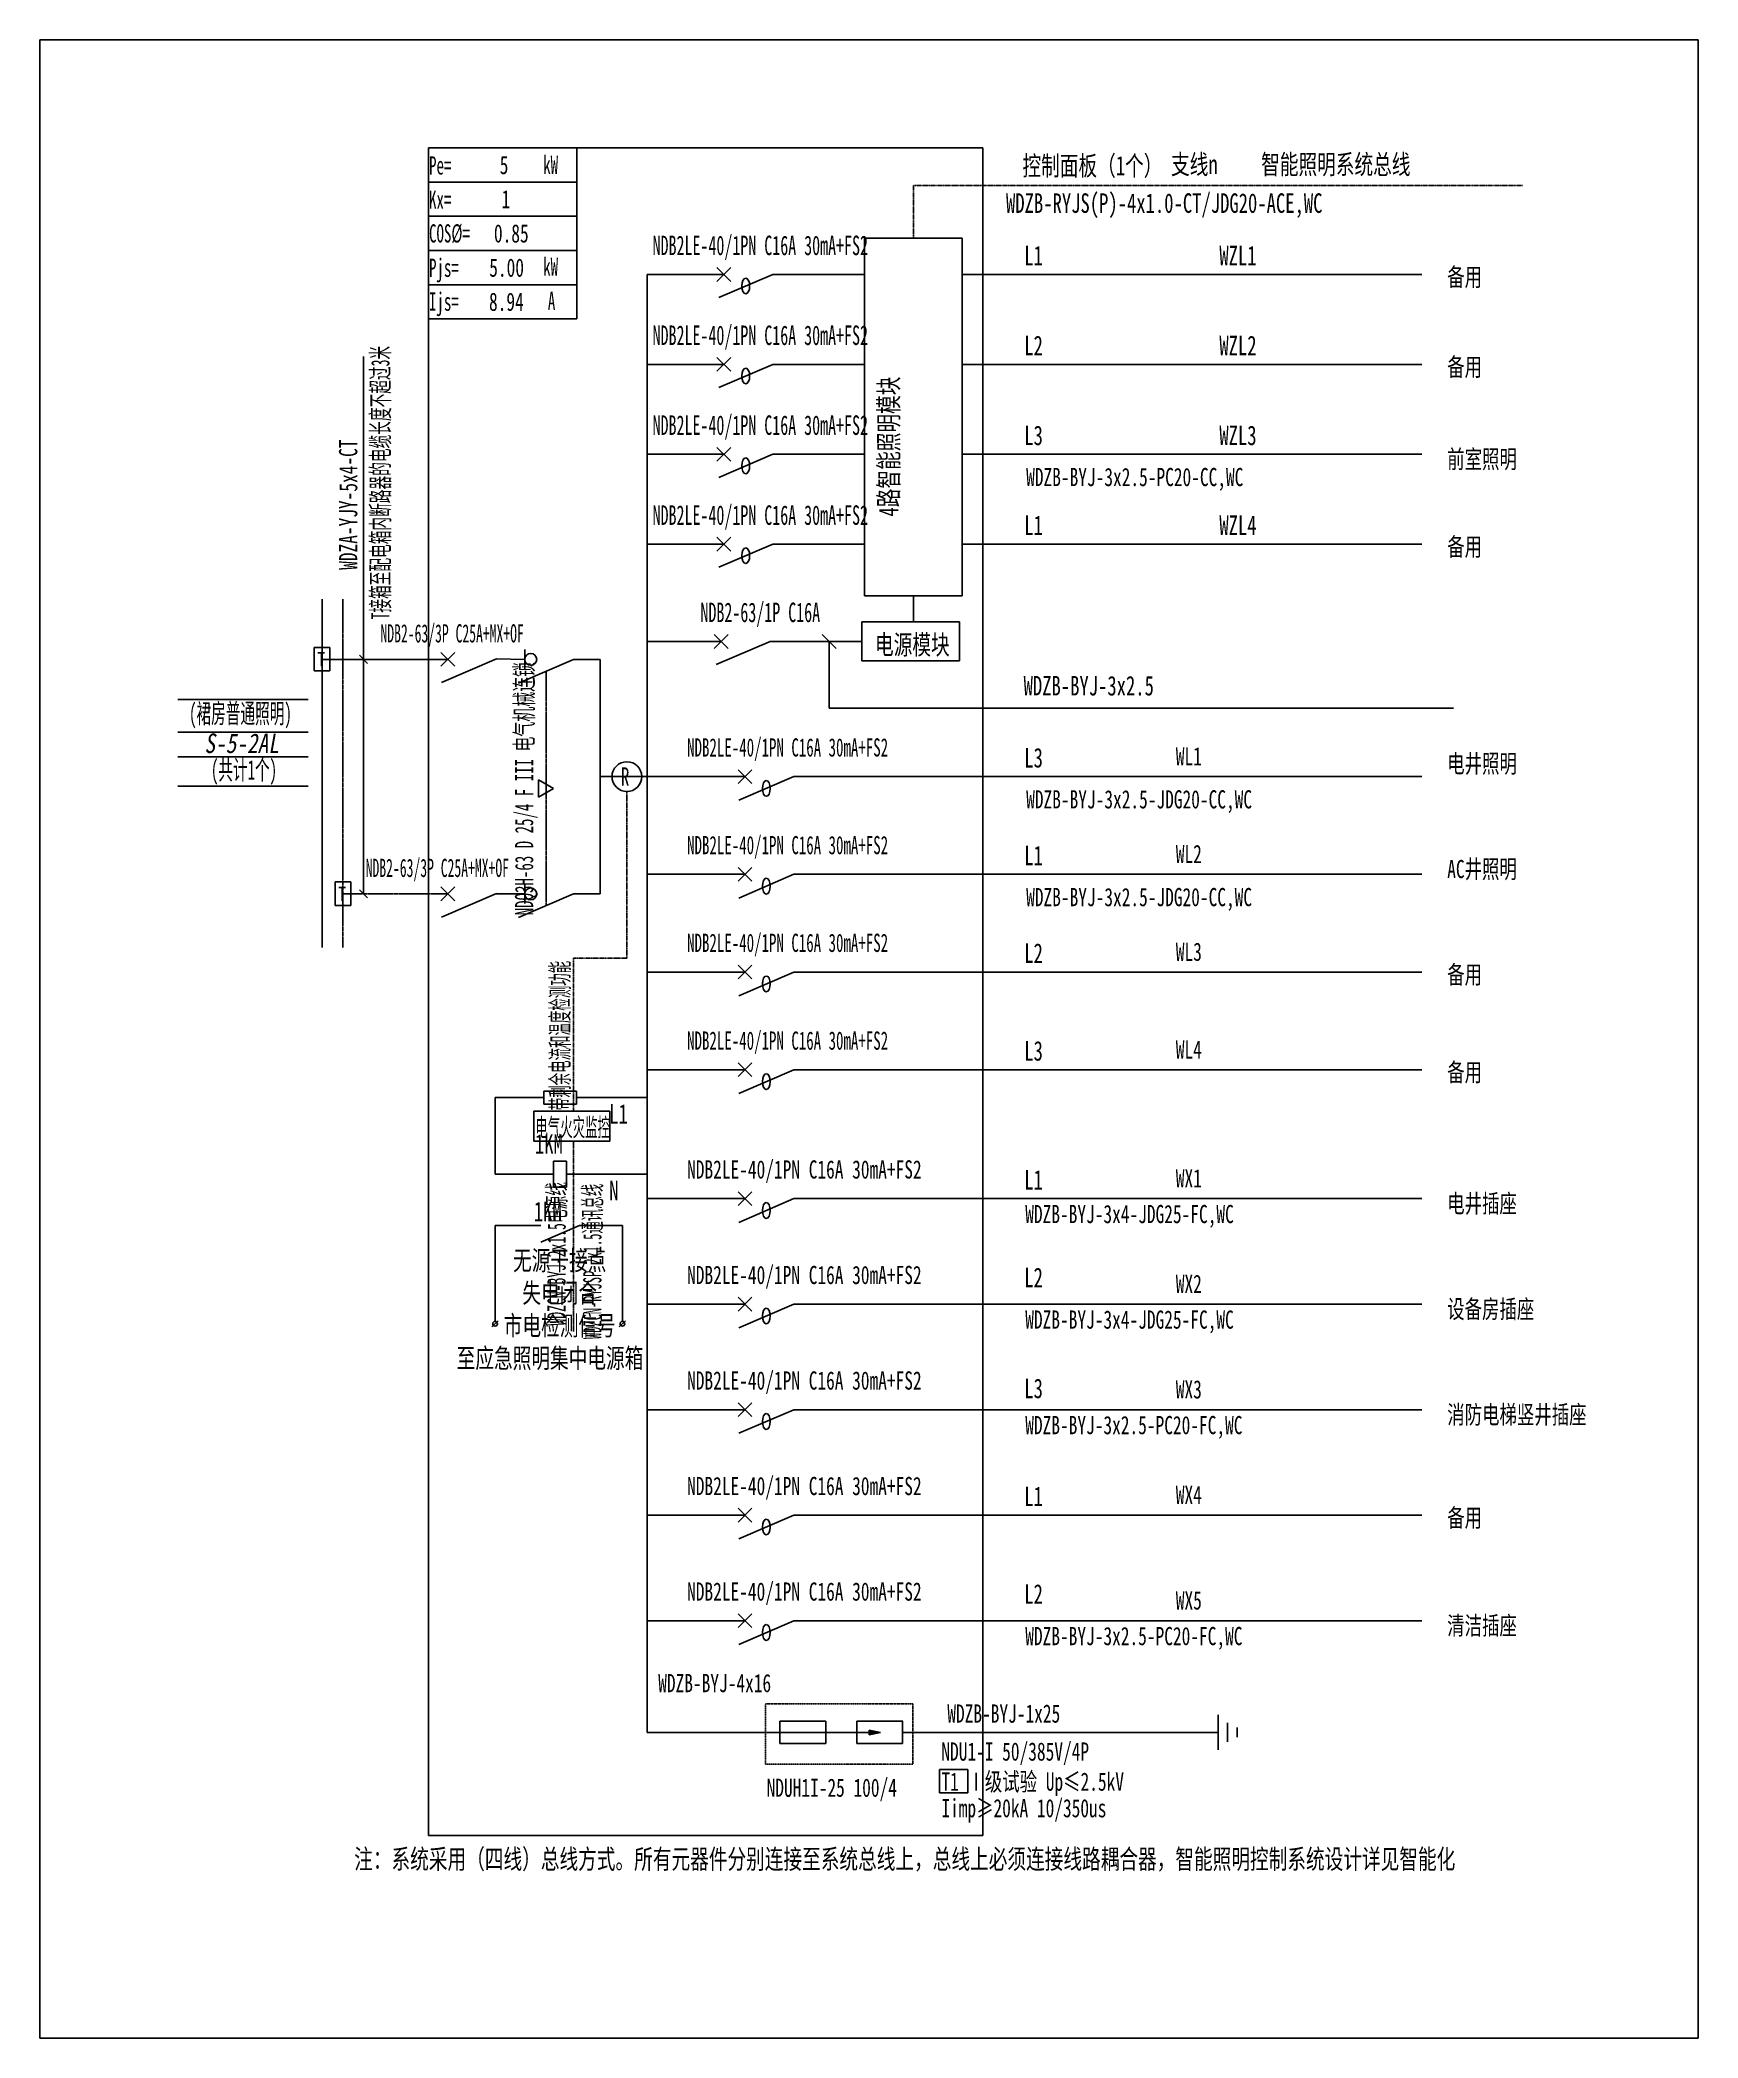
# Model space of a CAD drawing. Extents: x 219563 to 221767, y 287922 to 290578.
import ezdxf
from ezdxf.enums import TextEntityAlignment as Align

# ---------------------------------------------------------------- set-up
doc = ezdxf.new("R2010")
doc.units = 0
doc.header["$MEASUREMENT"] = 0
for name, pattern in [('DASH', [0.35, 0.25, -0.1]), ('DASHDOT', [1, 0.5, -0.25, 0, -0.25]), ('DASHDOT2', [0.5, 0.25, -0.125, 0, -0.125]), ('DASHED', [0.75, 0.5, -0.25]), ('DASHED2', [0.375, 0.25, -0.125])]:
    doc.linetypes.add(name, pattern=pattern)
for name, color, linetype in [('D_E_Eqpm(强电设备)', 100, 'Continuous'), ('D_E_Eqpm（强电设备）', 100, 'Continuous'), ('D_E_Text(强电文字)', 51, 'Continuous'), ('D_E_Text（强电文字）', 51, 'Continuous'), ('D_E_Wire(强电线缆)', 10, 'Continuous'), ('D_E_WireEm（强电应急照明线缆）', 10, 'DASHED'), ('D_E_Wire（强电线缆）', 10, 'Continuous'), ('D_El_Eqpm（弱电设备）', 100, 'Continuous'), ('D_El_Text（弱电文字）', 51, 'Continuous'), ('DQ-漏电火灾', 80, 'Continuous'), ('DQ_Eqpm', 100, 'Continuous'), ('E_E_Eqpm（强电设备）', 100, 'Continuous'), ('E_E_Wire（强电线缆）', 10, 'Continuous'), ('FL04GGFW_E72-配电箱系统图-塔楼部分$0$D_E_Text（强电文字）', 51, 'Continuous'), ('FL09U293_E72-地下室配电箱系统图$0$D_E_Eqpm（强电设备）', 100, 'Continuous'), ('系统图', 220, 'Continuous')]:
    doc.layers.add(name, color=color, linetype=linetype)
doc.styles.add('FL04GGFW_E72-配电箱系统图-塔楼部分$0$电气', font='', dxfattribs={"width": 0.7})
doc.styles.add('电气', font='', dxfattribs={"width": 0.7})
doc.styles.add('电气箱', font='simhei.ttf', dxfattribs={"width": 0.8, "oblique": 10})
doc.styles.get('FL04GGFW_E72-配电箱系统图-塔楼部分$0$电气').set_extended_font_data('SimSun')
doc.styles.get('电气').set_extended_font_data('SimSun')

msp = doc.modelspace()

# ---------------------------------------------------------------- linework, layer by layer
at = {"linetype": 'DASHED'}
for p, q in [((220079.4, 290434.5, 0), (220816.5, 290434.5, 0)), ((220079.4, 288190.7, 0), (220079.4, 290434.5, 0)), ((220816.5, 290434.5, 0), (220816.5, 288190.7, 0)), ((220816.5, 288190.7, 0), (220079.4, 288190.7, 0))]:
    msp.add_line(p, q, dxfattribs=at)
for p, q in [((219746.2, 289701.2, 0), (219919.4, 289701.2, 0)), ((219746.2, 289657.6, 0), (219919.4, 289657.6, 0)), ((219746.2, 289625.1, 0), (219919.4, 289625.1, 0)), ((219746.2, 289585.9, 0), (219919.4, 289585.9, 0))]:
    msp.add_line(p, q)
at = {"linetype": 'DASHED2'}
for p, q in [((220527.5, 288366, 0), (220723.2, 288366, 0)), ((220527.5, 288285.4, 0), (220527.5, 288366, 0)), ((220723.2, 288366, 0), (220723.2, 288285.4, 0)), ((220723.2, 288285.4, 0), (220527.5, 288285.4, 0))]:
    msp.add_line(p, q, dxfattribs=at)
at = {"layer": 'D_E_Eqpm(强电设备)'}
for p, q in [((220095.9, 289745.3, 0), (220114.3, 289763.7, 0)), ((220114.3, 289745.3, 0), (220095.9, 289763.7, 0)), ((220095.9, 289433.5, 0), (220114.3, 289451.9, 0)), ((220114.3, 289433.5, 0), (220095.9, 289451.9, 0)), ((220546.6, 288342.6, 0), (220607.5, 288342.6, 0)), ((220546.6, 288342.6, 0), (220546.6, 288313.1, 0)), ((220607.4, 288313.1, 0), (220607.4, 288342.6, 0)), ((220648.9, 288342.6, 0), (220709.8, 288342.6, 0)), ((220648.9, 288342.6, 0), (220648.9, 288313.1, 0)), ((220709.6, 288313.1, 0), (220709.6, 288342.6, 0)), ((220546.6, 288313.1, 0), (220607.4, 288313.1, 0)), ((220648.9, 288327.8, 0), (220624.3, 288327.8, 0)), ((220648.9, 288327.8, 0), (220680.5, 288327.8, 0)), ((220648.9, 288313.1, 0), (220709.6, 288313.1, 0)), ((220680.5, 288327.8, 0), (220665.2, 288331, 0)), ((220665.2, 288324.7, 0), (220665.2, 288331, 0)), ((220680.5, 288327.8, 0), (220665.2, 288324.7, 0))]:
    msp.add_line(p, q, dxfattribs=at)
msp.add_solid([(220665.2, 288324.7, 0), (220680.5, 288327.8, 0), (220665.2, 288331, 0)], dxfattribs=at)
at = {"layer": 'D_E_Eqpm（强电设备）'}
for p, q in [((220788.9, 290314.6, 0), (220659, 290314.6, 0)), ((220659, 290314.6, 0), (220659, 289838.8, 0)), ((220788.9, 289838.8, 0), (220788.9, 290314.6, 0)), ((220659, 289838.8, 0), (220788.9, 289838.8, 0)), ((220655.6, 289804.3, 0), (220785.5, 289804.3, 0)), ((220655.6, 289752.4, 0), (220655.6, 289804.3, 0)), ((220785.5, 289804.3, 0), (220785.5, 289752.4, 0)), ((220272.4, 289754.5, 0), (220199.1, 289723, 0)), ((220207.5, 289741.5, 0), (220207.5, 289767.5, 0)), ((220785.5, 289752.4, 0), (220655.6, 289752.4, 0)), ((220245.8, 289582.9, 0), (220225.7, 289594.4, 0)), ((220225.7, 289594.4, 0), (220225.7, 289571.3, 0)), ((220491, 289589.4, 0), (220509.4, 289607.8, 0)), ((220509.4, 289589.4, 0), (220491, 289607.8, 0)), ((220565.1, 289598.6, 0), (220491.8, 289567.2, 0)), ((220225.7, 289571.3, 0), (220245.8, 289582.9, 0)), ((220207.5, 289429.7, 0), (220207.5, 289455.7, 0)), ((220491, 289459.5, 0), (220509.4, 289477.9, 0)), ((220509.4, 289459.5, 0), (220491, 289477.9, 0)), ((220565.1, 289468.7, 0), (220491.8, 289437.2, 0)), ((220272.4, 289442.7, 0), (220199.1, 289411.3, 0)), ((220491, 289329.6, 0), (220509.4, 289348, 0)), ((220509.4, 289329.6, 0), (220491, 289348, 0)), ((220565.1, 289338.8, 0), (220491.8, 289307.3, 0)), ((220491, 289199.7, 0), (220509.4, 289218, 0)), ((220509.4, 289199.7, 0), (220491, 289218, 0)), ((220565.1, 289208.9, 0), (220491.8, 289177.4, 0)), ((220232.8, 289180.5, 0), (220276.1, 289180.5, 0)), ((220232.8, 289163.2, 0), (220232.8, 289180.5, 0)), ((220276.1, 289163.2, 0), (220232.8, 289163.2, 0)), ((220276.1, 289180.5, 0), (220276.1, 289163.2, 0)), ((220263.1, 289087.2, 0), (220245.7, 289087.2, 0)), ((220245.7, 289087.2, 0), (220245.7, 289052.6, 0)), ((220263.1, 289052.6, 0), (220263.1, 289087.2, 0)), ((220245.7, 289052.6, 0), (220263.1, 289052.6, 0)), ((220491, 289028.3, 0), (220509.4, 289046.7, 0)), ((220509.4, 289028.3, 0), (220491, 289046.7, 0)), ((220565.1, 289037.5, 0), (220491.8, 289006, 0)), ((220280, 289001.7, 0), (220228.8, 288979.7, 0)), ((220491, 288888, 0), (220509.4, 288906.4, 0)), ((220509.4, 288888, 0), (220491, 288906.4, 0)), ((220565.1, 288897.2, 0), (220491.8, 288865.8, 0)), ((220163.8, 288867, 0), (220172.1, 288875.2, 0)), ((220333.1, 288867, 0), (220341.3, 288875.2, 0)), ((220491, 288747.7, 0), (220509.4, 288766.1, 0)), ((220509.4, 288747.7, 0), (220491, 288766.1, 0)), ((220565.1, 288756.9, 0), (220491.8, 288725.5, 0)), ((220491, 288607.4, 0), (220509.4, 288625.8, 0)), ((220509.4, 288607.4, 0), (220491, 288625.8, 0)), ((220565.1, 288616.6, 0), (220491.8, 288585.2, 0)), ((220491, 288467.2, 0), (220509.4, 288485.5, 0)), ((220509.4, 288467.2, 0), (220491, 288485.5, 0)), ((220565.1, 288476.4, 0), (220491.8, 288444.9, 0))]:
    msp.add_line(p, q, dxfattribs=at)
at = {"layer": 'D_E_Eqpm（强电设备）', "linetype": 'DASH'}
msp.add_line((220235.8, 289427, 0), (220235.8, 289738.8, 0), dxfattribs=at)
at = {"layer": 'D_E_Eqpm（强电设备）'}
for centre, radius in [((220215.4, 289754.5, 0), 7.9), ((220215.4, 289442.7, 0), 7.9), ((220168, 288871.1, 0), 3.11), ((220337.2, 288871.1, 0), 3.11)]:
    msp.add_circle(centre, radius, dxfattribs=at)
for centre in [(220501.1, 290250.9, 0), (220501.1, 290131.3, 0), (220501.1, 290011.8, 0), (220501.1, 289892.3, 0), (220528.5, 289582.9, 0), (220528.5, 289453, 0), (220528.5, 289323, 0), (220528.5, 289193.1, 0), (220528.5, 289021.8, 0), (220528.5, 288881.5, 0), (220528.5, 288741.2, 0), (220528.5, 288600.9, 0), (220528.5, 288460.6, 0)]:
    msp.add_ellipse(centre, major_axis=(0, 10.5), ratio=0.500475, dxfattribs=at)
at = {"layer": 'D_E_Text(强电文字)', "color": 51}
for p, q in [((219993, 289442.7, 0), (219993, 290157.3, 0)), ((219987.6, 289759.9, 0), (219998.4, 289749.1, 0)), ((219987.6, 289448.1, 0), (219998.4, 289437.3, 0))]:
    msp.add_line(p, q, dxfattribs=at)
at = {"layer": 'D_E_Text（强电文字）'}
for p, q in [((220079.4, 290434.5, 0), (220276.5, 290434.5, 0)), ((220079.4, 290434.5, 0), (220079.4, 290207.1, 0)), ((220276.5, 290434.5, 0), (220276.5, 290207.1, 0)), ((220079.4, 290389, 0), (220276.5, 290389, 0)), ((220079.4, 290343.6, 0), (220276.5, 290343.6, 0)), ((220079.4, 290298.1, 0), (220276.5, 290298.1, 0)), ((220079.4, 290252.6, 0), (220276.5, 290252.6, 0)), ((220079.4, 290207.1, 0), (220276.5, 290207.1, 0)), ((220758.5, 288278.7, 0), (220796.2, 288278.7, 0)), ((220758.5, 288247.6, 0), (220758.5, 288278.7, 0)), ((220796.2, 288278.7, 0), (220796.2, 288247.6, 0)), ((220796.2, 288247.6, 0), (220758.5, 288247.6, 0))]:
    msp.add_line(p, q, dxfattribs=at)
at = {"layer": 'D_E_Wire(强电线缆)'}
for p, q in [((220370.3, 288327.8, 0), (220370.3, 290266.2, 0)), ((219938, 289371.2, 0), (219938, 289834.6, 0)), ((219938, 289754.5, 0), (220105.1, 289754.5, 0))]:
    msp.add_line(p, q, dxfattribs=at)
at = {"layer": 'D_E_Wire(强电线缆)', "color": 10}
for p, q in [((220370.3, 290266.2, 0), (220472, 290266.2, 0)), ((220537, 290266.2, 0), (220659, 290266.2, 0)), ((220788.9, 290266.2, 0), (221400, 290266.2, 0)), ((220370.3, 290146.7, 0), (220472, 290146.7, 0)), ((220537, 290146.7, 0), (220659, 290146.7, 0)), ((220788.9, 290146.7, 0), (221400, 290146.7, 0)), ((220370.3, 290027.2, 0), (220472, 290027.2, 0)), ((220537, 290027.2, 0), (220659, 290027.2, 0)), ((220788.9, 290027.2, 0), (221400, 290027.2, 0)), ((220370.3, 289907.6, 0), (220472, 289907.6, 0)), ((220537, 289907.6, 0), (220659, 289907.6, 0)), ((220788.9, 289907.6, 0), (221400, 289907.6, 0)), ((220370.3, 289778.3, 0), (220468.6, 289778.3, 0)), ((220533.6, 289778.3, 0), (220655.6, 289778.3, 0)), ((220565.1, 289208.9, 0), (220777.3, 289208.9, 0)), ((220777.3, 289208.9, 0), (221400, 289208.9, 0))]:
    msp.add_line(p, q, dxfattribs=at)
at = {"layer": 'D_E_Wire(强电线缆)', "linetype": 'DASH'}
for p, q in [((219965.7, 289371.2, 0), (219965.7, 289834.6, 0)), ((219965.7, 289442.7, 0), (220105.1, 289442.7, 0))]:
    msp.add_line(p, q, dxfattribs=at)
at = {"layer": 'D_E_WireEm（强电应急照明线缆）'}
msp.add_line((220207.5, 289442.7, 0), (220168.7, 289442.7, 0), dxfattribs=at)
at = {"layer": 'D_E_Wire（强电线缆）', "linetype": 'DASHDOT2'}
for p, q in [((220724, 290384.7, 0), (221533.5, 290384.7, 0)), ((220724, 290314.6, 0), (220724, 290384.7, 0))]:
    msp.add_line(p, q, dxfattribs=at)
at = {"layer": 'D_E_Wire（强电线缆）'}
for p, q in [((220169.8, 289755, 0), (220207.5, 289754.5, 0)), ((220272.4, 289754.5, 0), (220307.5, 289754.5, 0)), ((220307.5, 289442.7, 0), (220307.5, 289754.5, 0)), ((220307.5, 289598.6, 0), (220370.3, 289598.6, 0)), ((220370.3, 289598.6, 0), (220500.2, 289598.6, 0)), ((220565.1, 289598.6, 0), (221400, 289598.6, 0)), ((220370.3, 289468.7, 0), (220500.2, 289468.7, 0)), ((220565.1, 289468.7, 0), (221400, 289468.7, 0)), ((220272.4, 289442.7, 0), (220307.5, 289442.7, 0)), ((220370.3, 289338.8, 0), (220500.2, 289338.8, 0)), ((220565.1, 289338.8, 0), (221400, 289338.8, 0)), ((220370.3, 289208.9, 0), (220500.2, 289208.9, 0)), ((220370.3, 289037.5, 0), (220500.2, 289037.5, 0)), ((220565.1, 289037.5, 0), (221400, 289037.5, 0)), ((220370.3, 288897.2, 0), (220500.2, 288897.2, 0)), ((220565.1, 288897.2, 0), (221400, 288897.2, 0)), ((220370.3, 288756.9, 0), (220500.2, 288756.9, 0)), ((220565.1, 288756.9, 0), (221400, 288756.9, 0)), ((220370.3, 288616.6, 0), (220500.2, 288616.6, 0)), ((220565.1, 288616.6, 0), (221400, 288616.6, 0)), ((220370.3, 288476.4, 0), (220500.2, 288476.4, 0)), ((220565.1, 288476.4, 0), (221400, 288476.4, 0)), ((221129, 288304.8, 0), (221129, 288351, 0)), ((221141.6, 288315.3, 0), (221141.6, 288340.5, 0)), ((220370.3, 288327.8, 0), (220624.3, 288327.8, 0)), ((220709.6, 288327.8, 0), (221129, 288327.8, 0)), ((221154.2, 288321.5, 0), (221154.2, 288334.2, 0))]:
    msp.add_line(p, q, dxfattribs=at)
at = {"layer": 'D_E_Wire（强电线缆）', "ltscale": 3.5}
for p, q in [((220168, 289171.8, 0), (220232.8, 289171.8, 0)), ((220168, 289171.8, 0), (220168, 289069.9, 0)), ((220276.1, 289171.8, 0), (220370.3, 289171.8, 0)), ((220245.7, 289069.9, 0), (220168, 289069.9, 0)), ((220370.3, 289069.9, 0), (220263.1, 289069.9, 0)), ((220168, 289001.7, 0), (220228.8, 289001.7, 0)), ((220168, 289001.7, 0), (220168, 288874.2, 0)), ((220280, 289001.7, 0), (220337.2, 289001.7, 0)), ((220337.2, 289001.7, 0), (220337.2, 288874.2, 0))]:
    msp.add_line(p, q, dxfattribs=at)
at = {"layer": 'D_El_Eqpm（弱电设备）', "color": 3}
for p, q in [((220219.6, 289153.7, 0), (220320.7, 289153.7, 0)), ((220219.6, 289114, 0), (220219.6, 289153.7, 0)), ((220320.7, 289153.7, 0), (220320.7, 289114, 0)), ((220320.7, 289114, 0), (220219.6, 289114, 0)), ((220320.7, 289114, 0), (220219.6, 289114, 0))]:
    msp.add_line(p, q, dxfattribs=at)
at = {"layer": 'DQ-漏电火灾', "linetype": 'DASHDOT', "ltscale": 0.5}
for p, q in [((220343.2, 289578.7, 0), (220343.2, 289357.4, 0)), ((220272.3, 289357.4, 0), (220272.3, 289153.7, 0)), ((220272.3, 289357.4, 0), (220343.2, 289357.4, 0)), ((220272.3, 288860.9, 0), (220272.3, 289114, 0))]:
    msp.add_line(p, q, dxfattribs=at)
at = {"layer": 'DQ-漏电火灾', "color": 3}
msp.add_circle((220343.2, 289598.6, 0), 19.8, dxfattribs=at)
at = {"layer": 'DQ_Eqpm'}
for p, q in [((219948.4, 289770.4, 0), (219927.7, 289770.4, 0)), ((219927.7, 289770.4, 0), (219927.7, 289739.2, 0)), ((219948.4, 289739.2, 0), (219948.4, 289770.4, 0)), ((219927.7, 289739.2, 0), (219948.4, 289739.2, 0)), ((219976.1, 289458.6, 0), (219955.4, 289458.6, 0)), ((219955.4, 289458.6, 0), (219955.4, 289427.4, 0)), ((219976.1, 289427.4, 0), (219976.1, 289458.6, 0)), ((219955.4, 289427.4, 0), (219976.1, 289427.4, 0))]:
    msp.add_line(p, q, dxfattribs=at)
at = {"layer": 'E_E_Eqpm（强电设备）', "color": 100}
for p, q in [((220462.8, 290257, 0), (220481.2, 290275.4, 0)), ((220481.2, 290257, 0), (220462.8, 290275.4, 0)), ((220465.3, 290235.5, 0), (220537, 290266.2, 0)), ((220462.8, 290137.5, 0), (220481.2, 290155.9, 0)), ((220481.2, 290137.5, 0), (220462.8, 290155.9, 0)), ((220465.3, 290116, 0), (220537, 290146.7, 0)), ((220462.8, 290018, 0), (220481.2, 290036.3, 0)), ((220481.2, 290018, 0), (220462.8, 290036.3, 0)), ((220465.3, 289996.4, 0), (220537, 290027.2, 0)), ((220462.8, 289898.4, 0), (220481.2, 289916.8, 0)), ((220481.2, 289898.4, 0), (220462.8, 289916.8, 0)), ((220465.3, 289876.9, 0), (220537, 289907.6, 0)), ((220459.4, 289769.1, 0), (220477.8, 289787.5, 0)), ((220477.8, 289769.1, 0), (220459.4, 289787.5, 0)), ((220461.9, 289747.6, 0), (220533.6, 289778.3, 0))]:
    msp.add_line(p, q, dxfattribs=at)
at = {"layer": 'E_E_Wire（强电线缆）'}
msp.add_line((220724, 289838.8, 0), (220724, 289804.3, 0), dxfattribs=at)
at = {"layer": 'FL04GGFW_E72-配电箱系统图-塔楼部分$0$D_E_Text（强电文字）'}
for p, q in [((220621.3, 289769.1, 0), (220602.9, 289787.5, 0)), ((220612.1, 289778.3, 0), (220612.1, 289689.4, 0)), ((220612.1, 289689.4, 0), (221442.1, 289689.4, 0))]:
    msp.add_line(p, q, dxfattribs=at)
at = {"layer": 'FL09U293_E72-地下室配电箱系统图$0$D_E_Eqpm（强电设备）'}
for p, q in [((220169.8, 289755, 0), (220096.7, 289723.6, 0)), ((220169.8, 289443.2, 0), (220096.7, 289411.8, 0))]:
    msp.add_line(p, q, dxfattribs=at)
at = {"layer": '系统图', "ltscale": 9973.992009}
msp.add_lwpolyline([(219563, 290578), (221767, 290578), (221767, 287921.5), (219563, 287921.5)], close=True, dxfattribs=at)

# ---------------------------------------------------------------- texts
at = {"layer": 'D_E_Text(强电文字)', "style": 'FL04GGFW_E72-配电箱系统图-塔楼部分$0$电气', "width": 0.6}
for s, p in [('NDB2LE-40/1PN C16A 30mA+FS2', (220520.5, 290291.9, 0)), ('NDB2LE-40/1PN C16A 30mA+FS2', (220520.5, 290172.4, 0)), ('NDB2LE-40/1PN C16A 30mA+FS2', (220520.5, 290052.9, 0)), ('NDB2LE-40/1PN C16A 30mA+FS2', (220520.5, 289933.3, 0)), ('NDB2-63/1P C16A', (220520.5, 289804, 0))]:
    msp.add_text(s, height=25.982, dxfattribs=at).set_placement(p, align=Align.CENTER)
at = {"layer": 'D_E_Text(强电文字)', "color": 51, "style": 'FL04GGFW_E72-配电箱系统图-塔楼部分$0$电气', "width": 0.7}
for s, p in [('L1', (220871.4, 290278.4, 0)), ('L2', (220871.4, 290158.8, 0)), ('L3', (220871.4, 290039.3, 0)), ('L1', (220871.4, 289919.8, 0)), ('L3', (220871.4, 289610.7, 0)), ('L1', (220871.4, 289480.8, 0)), ('L2', (220871.4, 289350.9, 0)), ('L3', (220871.4, 289221, 0)), ('L1', (220871.4, 289049.6, 0)), ('L2', (220871.4, 288919.7, 0)), ('L3', (220871.4, 288772.2, 0)), ('L1', (220871.4, 288628.8, 0)), ('L2', (220871.4, 288498.9, 0))]:
    msp.add_text(s, height=25.98, dxfattribs=at).set_placement(p)
at = {"layer": 'D_E_Text(强电文字)', "width": 0.7}
for s, height, style, p in [('WZL1', 25.98, 'FL04GGFW_E72-配电箱系统图-塔楼部分$0$电气', (221130.7, 290278.4, 0)), ('WZL2', 25.98, 'FL04GGFW_E72-配电箱系统图-塔楼部分$0$电气', (221130.7, 290158.8, 0)), ('WZL3', 25.98, 'FL04GGFW_E72-配电箱系统图-塔楼部分$0$电气', (221130.7, 290039.3, 0)), ('WDZB-BYJ-3x2.5-PC20-CC,WC', 24.25, 'FL04GGFW_E72-配电箱系统图-塔楼部分$0$电气', (220873.9, 289984.8, 0)), ('WZL4', 25.98, 'FL04GGFW_E72-配电箱系统图-塔楼部分$0$电气', (221130.7, 289919.8, 0)), ('WDZB-BYJ-3x2.5', 25.982, 'FL04GGFW_E72-配电箱系统图-塔楼部分$0$电气', (220870.5, 289706.5, 0)), ('WDZB-BYJ-3x2.5-JDG20-CC,WC', 24.25, 'FL04GGFW_E72-配电箱系统图-塔楼部分$0$电气', (220873.9, 289556.3, 0)), ('WDZB-BYJ-3x2.5-JDG20-CC,WC', 24.25, 'FL04GGFW_E72-配电箱系统图-塔楼部分$0$电气', (220873.9, 289426.3, 0)), ('WDZB-BYJ-4x16', 24.25, '电气', (220384.8, 288381.3, 0)), ('WDZB-BYJ-1x25', 24.25, '电气', (220769.1, 288340.8, 0)), ('T1 Ⅰ级试验 Up≤2.5kV ', 24.25, '电气', (220761.2, 288250.3, 0)), ('Iimp≥20kA 10/350us', 24.25, '电气', (220761.2, 288215, 0)), ('注：系统采用（四线）总线方式。所有元器件分别连接至系统总线上，总线上必须连接线路耦合器，智能照明控制系统设计详见智能化', 25.982, 'FL04GGFW_E72-配电箱系统图-塔楼部分$0$电气', (219980.7, 288146.5, 0))]:
    msp.add_text(s, height=height, dxfattribs=dict(at, style=style)).set_placement(p)
at = {"layer": 'D_E_Text(强电文字)', "color": 51, "style": '电气'}
for s, width, p in [('T接箱至配电箱内断路器的电缆长度不超过3米', 0.55, (220027.5, 289807.5, 0)), ('WDZA-YJY-5x4-CT', 0.7, (219984.8, 289873.5, 0))]:
    msp.add_text(s, height=24.25, rotation=90, dxfattribs=dict(at, width=width)).set_placement(p)
at = {"layer": 'D_E_Text(强电文字)', "color": 51, "true_color": 0xffff7f, "style": '电气', "width": 0.7}
msp.add_text('NDU1-I 50/385V/4P', height=24.25, dxfattribs=at).set_placement((220761.2, 288290.3, 0))
at = {"layer": 'D_E_Text（强电文字）', "linetype": 'Continuous', "style": '电气', "width": 0.6}
for s, height, p in [('Pe=', 24.25, (220080.2, 290399.1, 0)), ('kW', 24.25, (220231.9, 290400, 0)), ('Kx=', 24.25, (220080.2, 290353.5, 0)), ('COS%%C=', 24.25, (220080.2, 290308.7, 0)), ('Pjs=', 24.25, (220080.2, 290263, 0)), ('kW', 24.25, (220231.9, 290264.5, 0)), ('Ijs=', 24.25, (220080.2, 290218, 0)), ('A', 24.3, (220238.1, 290219, 0))]:
    msp.add_text(s, height=height, dxfattribs=at).set_placement(p)
at = {"layer": 'D_E_Text（强电文字）', "style": '电气'}
for s, height, width, p in [('5', 24.3, 0.7, (220174.1, 290399.6, 0)), ('1', 24.3, 0.7, (220176.5, 290354.2, 0)), (' 0.85', 24.25, 0.7, (220154.9, 290308.7, 0)), ('备用', 24.25, 0.7, (221433.6, 290250.7, 0)), ('备用', 24.25, 0.7, (221433.6, 290131.2, 0)), ('前室照明', 24.25, 0.7, (221433.6, 290008.6, 0)), ('备用', 24.25, 0.7, (221433.6, 289892.1, 0)), ('电源模块', 25.98, 0.7, (220673, 289761, 0)), ('NDB2LE-40/1PN C16A 30mA+FS2', 24.25, 0.6, (220423.2, 289625.3, 0)), ('WL1', 24.25, 0.7, (221072.8, 289613.5, 0)), ('电井照明', 24.25, 0.7, (221433.6, 289603.8, 0)), ('NDB2LE-40/1PN C16A 30mA+FS2', 24.25, 0.6, (220423.2, 289495.4, 0)), ('WL2', 24.25, 0.7, (221072.8, 289483.6, 0)), ('AC井照明', 24.25, 0.7, (221433.6, 289463.6, 0)), ('NDB2LE-40/1PN C16A 30mA+FS2', 24.25, 0.6, (220423.2, 289365.5, 0)), ('WL3', 24.25, 0.7, (221072.8, 289353.6, 0)), ('备用', 24.25, 0.7, (221433.6, 289323.3, 0)), ('NDB2LE-40/1PN C16A 30mA+FS2', 24.25, 0.6, (220423.2, 289235.5, 0)), ('WL4', 24.25, 0.7, (221072.8, 289223.7, 0)), ('备用', 24.25, 0.7, (221433.6, 289193.4, 0)), ('NDB2LE-40/1PN C16A 30mA+FS2', 24.25, 0.7, (220423.2, 289064.2, 0)), ('WX1', 24.25, 0.7, (221072.8, 289052.4, 0)), ('WDZB-BYJ-3x4-JDG25-FC,WC', 24.25, 0.7, (220872.7, 289004.9, 0)), ('电井插座', 24.25, 0.7, (221433.6, 289018.9, 0)), ('NDB2LE-40/1PN C16A 30mA+FS2', 24.25, 0.7, (220423.2, 288923.9, 0)), ('WX2', 24.25, 0.7, (221072.8, 288912.1, 0)), ('设备房插座', 24.25, 0.7, (221433.6, 288878.6, 0)), ('WDZB-BYJ-3x4-JDG25-FC,WC', 24.25, 0.7, (220872.7, 288864.6, 0)), ('NDB2LE-40/1PN C16A 30mA+FS2', 24.25, 0.7, (220423.2, 288783.6, 0)), ('WX3', 24.25, 0.7, (221072.8, 288771.8, 0)), ('消防电梯竖井插座', 24.25, 0.7, (221433.6, 288738.3, 0)), ('WDZB-BYJ-3x2.5-PC20-FC,WC', 24.25, 0.7, (220872.7, 288724.3, 0)), ('NDB2LE-40/1PN C16A 30mA+FS2', 24.25, 0.7, (220423.2, 288643.3, 0)), ('WX4', 24.25, 0.7, (221072.8, 288631.5, 0)), ('备用', 24.25, 0.7, (221433.6, 288601.1, 0)), ('NDB2LE-40/1PN C16A 30mA+FS2', 24.25, 0.7, (220423.2, 288503, 0)), ('WX5', 24.25, 0.7, (221072.8, 288491.2, 0)), ('清洁插座', 24.25, 0.7, (221433.6, 288457.8, 0)), ('WDZB-BYJ-3x2.5-PC20-FC,WC', 24.25, 0.7, (220872.7, 288443.8, 0))]:
    msp.add_text(s, height=height, dxfattribs=dict(at, width=width)).set_placement(p)
at = {"layer": 'D_E_Text（强电文字）', "color": 200, "style": '电气', "width": 0.7}
for s, p in [('5.00', (220160.2, 290263.2, 0)), ('8.94', (220159.9, 290217.8, 0))]:
    msp.add_text(s, height=24.25, dxfattribs=at).set_placement(p)
at = {"layer": 'D_E_Text（强电文字）', "style": '电气'}
for s, height, width, p in [('NDB2-63/3P C25A+MX+OF', 24.25, 0.55, (220110.9, 289787.1, 0)), ('(裙房普通照明)', 25.98, 0.55, (219829.5, 289681.1, 0)), ('(共计1个)', 25.98, 0.55, (219834.2, 289606.1, 0)), ('NDB2-63/3P C25A+MX+OF', 24.25, 0.55, (220091.2, 289475.3, 0)), ('电气火灾监控', 24.25, 0.5, (220271.1, 289132.9, 0))]:
    msp.add_text(s, height=height, dxfattribs=dict(at, width=width)).set_placement(p, align=Align.MIDDLE)
at = {"layer": 'D_E_Text（强电文字）', "style": '电气', "width": 0.6}
msp.add_text('NDQ3H-63 D 25/4 F III 电气机械连锁', height=24.25, rotation=90, dxfattribs=at).set_placement((220207.7, 289582.6, 0), align=Align.MIDDLE)
at = {"layer": 'D_E_Text（强电文字）', "style": '电气箱', "oblique": 10, "width": 0.8}
msp.add_text('S-5-2AL', height=25.98, dxfattribs=at).set_placement((219831.1, 289642.9, 0), align=Align.MIDDLE)
at = {"layer": 'D_E_Text（强电文字）', "color": 51, "style": '电气', "width": 0.7}
for s, height, p in [('L1', 25.98, (220319.7, 289137.2, 0)), ('1KM', 25.98, (220220.9, 289097.2, 0)), ('N', 26, (220319.7, 289035.3, 0)), ('1KM', 25.98, (220219.4, 289007.5, 0))]:
    msp.add_text(s, height=height, dxfattribs=at).set_placement(p)
for s, p in [('无源干接点', (220253.9, 288955.4, 0)), ('失电闭合', (220253.9, 288912.1, 0)), ('市电检测信号', (220253.9, 288868.7, 0)), ('至应急照明集中电源箱', (220241, 288825.4, 0))]:
    msp.add_text(s, height=25.98, dxfattribs=at).set_placement(p, align=Align.MIDDLE_CENTER)
at = {"layer": 'D_E_Text（强电文字）', "color": 51, "true_color": 0xffff7f, "style": '电气', "width": 0.7}
msp.add_text('NDUH1I-25 100/4', height=24.25, dxfattribs=at).set_placement((220528.9, 288242.2, 0))
at = {"layer": 'D_El_Text（弱电文字）', "color": 1, "style": '电气', "width": 0.5}
msp.add_text('带剩余电流和温度检测功能', height=24.25, rotation=90, dxfattribs=at).set_placement((220266.2, 289155.1, 0))
at = {"layer": 'D_El_Text（弱电文字）', "style": '电气'}
for s, width, p in [('WDZCN-BYJ-2x1.5电源线', 0.55, (220261.8, 288868.8, 0)), ('WDZCN-RYJSP-2x1.5通讯总线', 0.5, (220309.4, 288850.8, 0))]:
    msp.add_text(s, height=24.25, rotation=90, dxfattribs=dict(at, width=width)).set_placement(p)
at = {"layer": 'DQ-漏电火灾', "color": 50, "style": '电气', "width": 0.7}
msp.add_text('R', height=24.3, dxfattribs=at).set_placement((220334.9, 289586.7, 0))
at = {"layer": 'DQ_Eqpm', "color": 51, "style": '电气', "width": 0.8}
for p in [(219931.7, 289745, 0), (219959.4, 289433.2, 0)]:
    msp.add_text('T', height=19.1, dxfattribs=at).set_placement(p)
at = {"layer": 'FL04GGFW_E72-配电箱系统图-塔楼部分$0$D_E_Text（强电文字）', "style": 'FL04GGFW_E72-配电箱系统图-塔楼部分$0$电气', "width": 0.7}
for s, height, p in [('控制面板（1个）', 25.98, (220869, 290397.8, 0)), ('支线n', 25.98, (221066.5, 290399.6, 0)), ('智能照明系统总线', 25.98, (221186.3, 290399.6, 0)), ('WDZB-RYJS(P)-4x1.0-CT/JDG20-ACE,WC', 25.982, (220847.1, 290348.1, 0))]:
    msp.add_text(s, height=height, dxfattribs=at).set_placement(p)
msp.add_text('4路智能照明模块', height=25.98, rotation=90, dxfattribs=at).set_placement((220704.1, 289944.4, 0))

doc.saveas('drawing.dxf')
